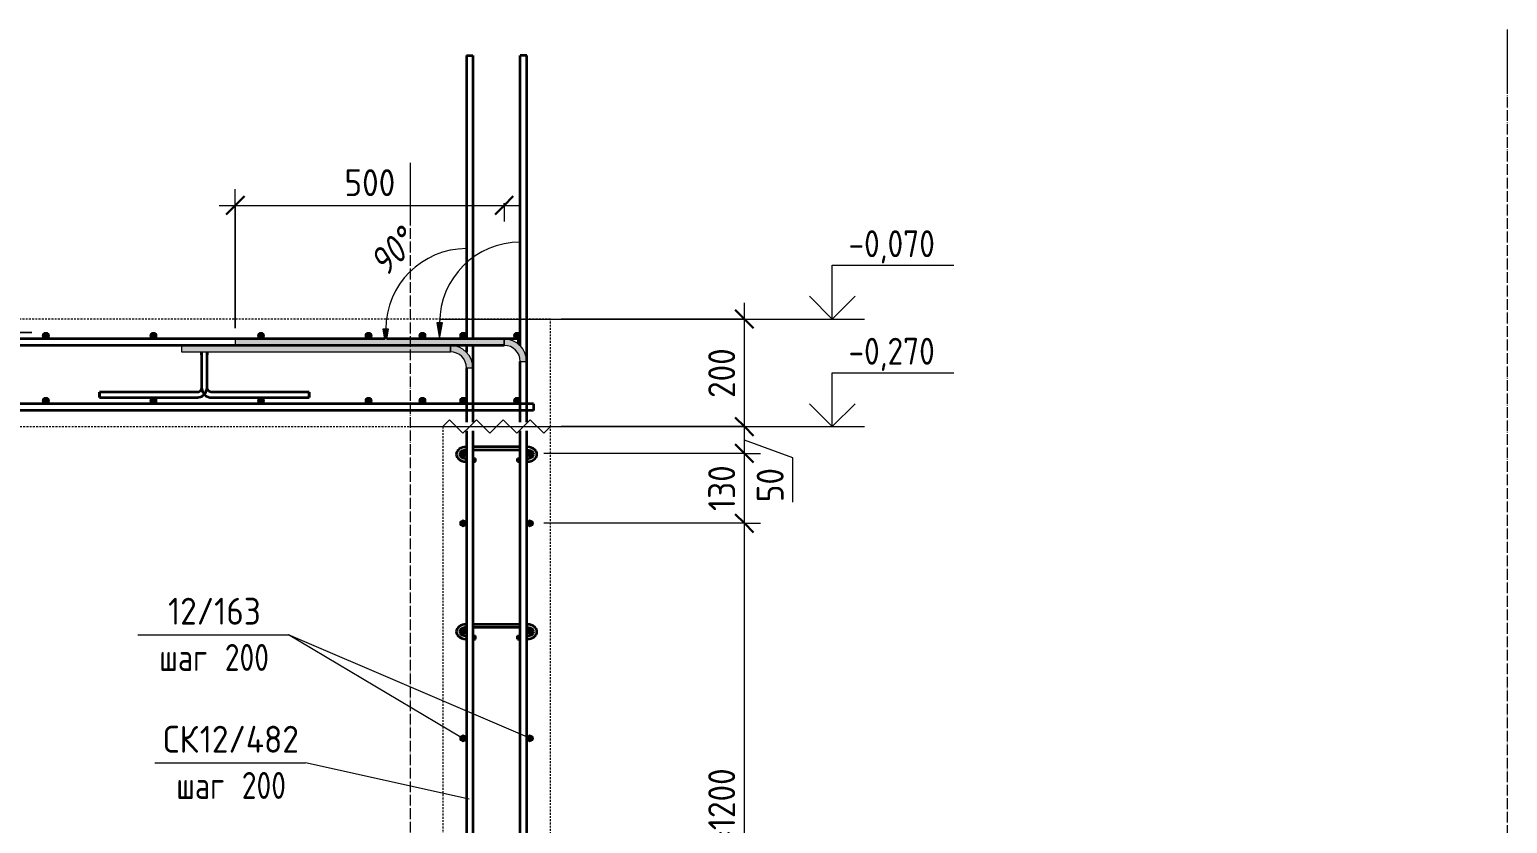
# Model space of a CAD drawing. Header units: millimetres. Extents: x 29094 to 49369, y -2577 to 78616.
# Drawn here: x 39869 to 42617, y -1008 to 469 of the extents above; entities that cross this region are included whole.
import ezdxf

# ---------------------------------------------------------------- set-up
doc = ezdxf.new("R2010")
doc.units = ezdxf.units.MM
doc.linetypes.add('01 Штриховая _4 мм_', pattern=[6, 3.5, -2.5])
doc.linetypes.add('02 Штрихпунктирная _20 мм_', pattern=[25, 20, -2.5, 0, -2.5])
for name, color, linetype, lineweight in [('AA_Dim', 7, 'Continuous', 9), ('AA_Dim-20', 7, 'Continuous', 9), ('AA_Oformlenie', 7, 'Continuous', 9), ('AA_Vinoska', 7, 'Continuous', 9), ('AA_Visotnaya otmetka', 7, 'Continuous', 9), ('KR_Armatura', 7, 'Continuous', 20), ('KR_Armatura_Tonkie', 7, 'Continuous', 20), ('Оси', 7, 'Continuous', 9)]:
    doc.layers.add(name, color=color, linetype=linetype, lineweight=lineweight)
doc.layers.add('AF_Perekritie_Опалубка', color=7, linetype='Continuous', lineweight=60, true_color=0x006a35)
doc.layers.add('AF_Stena_Опалубка', color=7, linetype='Continuous', lineweight=20, true_color=0x0063c6)
doc.styles.add('ISOCPEUR_2', font='isocpeur.TTF', dxfattribs={"width": 0.9, "height": 50})
doc.styles.add('ISOCPEUR_3', font='isocpeur.TTF', dxfattribs={"width": 0.8, "height": 50})
doc.styles.add('ISOCPEUR_4', font='isocpeur.TTF', dxfattribs={"width": 0.85, "height": 50})
doc.styles.add('ISOCPEUR_I', font='isocpeui.ttf', dxfattribs={"width": 0.85, "height": 50})
doc.dimstyles.new('00_Точн_3_знака__прозр_', dxfattribs={"dimscale": 304.8, "dimtxt": 50.137748, "dimasz": 0.111549, "dimexe": 0.098425, "dimexo": 0.065617, "dimgap": 0.006562, "dimtad": 1, "dimdec": 3, "dimrnd": 0.001, "dimdsep": 46, "dimtxsty": 'ISOCPEUR_2', "dimblk1": 'OBLIQUE', "dimblk2": 'OBLIQUE', "dimsah": 1, "dimcen": 0.09, "dimdle": 0.098425, "dimazin": 0, "dimtfac": 1, "dimtdec": 4, "dimtix": 1, "dimtmove": 0, "dimatfit": 3, "dimfxl": 1, "dimtvp": 1, "dimtolj": 1, "dimtzin": 0, "dimlwd": 18, "dimlwe": 18, "dimarcsym": 2})
doc.dimstyles.new('00_Точн_3_знака__прозр__1', dxfattribs={"dimscale": 304.8, "dimtxt": 50.137748, "dimasz": 0.111549, "dimexe": 0.098425, "dimexo": 0.065617, "dimgap": 0.006562, "dimtad": 1, "dimdec": 3, "dimrnd": 0.001, "dimdsep": 46, "dimtxsty": 'ISOCPEUR_2', "dimblk1": 'OBLIQUE', "dimblk2": 'OBLIQUE', "dimsah": 1, "dimcen": 0.09, "dimdle": 0.098425, "dimazin": 0, "dimtfac": 1, "dimtdec": 4, "dimtix": 1, "dimtmove": 1, "dimatfit": 3, "dimfxl": 1, "dimtvp": 1, "dimtolj": 1, "dimtzin": 0, "dimlwd": 18, "dimlwe": 18, "dimarcsym": 2})

# ---------------------------------------------------------------- blocks, each defined once
blk = doc.blocks.new('261_Лягушка _НесАрм_РабПлоск_ - 10 А240-3789873-А-А Арм')
at = {"layer": 'KR_Armatura_Tonkie', "lineweight": 35}
for p, q in [((-30388.4, -136.5), (-30388.4, -131)), ((-30388.4, -131.1), (-30388.4, -136.5)), ((-30388.4, -136.5), (-30388.4, -198.5)), ((-30388.4, -136.5), (-30388.4, -198.5)), ((-30378.4, -136.5), (-30378.4, -131)), ((-30378.4, -131.1), (-30378.4, -136.5)), ((-30378.4, -198.5), (-30378.4, -136.5)), ((-30378.4, -198.5), (-30378.4, -136.5)), ((-30395.9, -206), (-30578.4, -206)), ((-30578.4, -206), (-30578.4, -216)), ((-30578.4, -216), (-30578.4, -206)), ((-30578.4, -216), (-30395.9, -216)), ((-30188.4, -206), (-30370.9, -206)), ((-30370.9, -216), (-30188.4, -216)), ((-30188.4, -216), (-30188.4, -206)), ((-30188.4, -206), (-30188.4, -216))]:
    blk.add_line(p, q, dxfattribs=at)
at = {"layer": 'KR_Armatura_Tonkie', "lineweight": 35, "flags": 128}
for points in [[(-30395.9, -216), (-30387.9, -214.1), (-30381.6, -208.7), (-30378.6, -201), (-30378.4, -198.5)], [(-30388.4, -198.5), (-30390.3, -203.5), (-30395, -205.9), (-30395.9, -206)], [(-30388.4, -198.5), (-30386.4, -206.5), (-30381, -212.7), (-30373.4, -215.8), (-30370.9, -216)], [(-30370.9, -206), (-30375.8, -204.1), (-30378.3, -199.4), (-30378.4, -198.5)]]:
    blk.add_lwpolyline(points, dxfattribs=at)
blk = doc.blocks.new('079_Обозначение загиба стержня _ЭлУзла_ - Сплошные линии-3774978-А-А Арм')
at = {"layer": 'AA_Oformlenie'}
for points in [[(-30043.9, -107), (-30040.8, -89), (-30051.4, -89), (-30048.2, -107)], [(-29926.1, -131), (-29926.1, -119), (-30426.1, -119), (-30426.1, -131), (-30326.1, -131)], [(-29895.4, -161), (-29884.1, -161), (-29885.5, -150.1), (-29889.7, -140), (-29896.4, -131.3), (-29905.1, -124.6), (-29915.2, -120.4), (-29926.1, -119), (-29926.1, -131), (-29918.3, -132), (-29911.1, -135), (-29904.8, -139.8), (-29900.1, -146), (-29897.1, -153.2), (-29896.1, -161)]]:
    blk.add_hatch(color=256, dxfattribs=at).paths.add_polyline_path(points)
for p, q in [((-30051.4, -89), (-30048.2, -107)), ((-30040.8, -89), (-30051.4, -89)), ((-30043.9, -107), (-30040.8, -89)), ((-29926.1, -119), (-30426.1, -119)), ((-30426.1, -119), (-30426.1, -131)), ((-30426.1, -119), (-30426.1, -131)), ((-29926.1, -119), (-30426.1, -119)), ((-30426.1, -131), (-29926.1, -131)), ((-30426.1, -131), (-29926.1, -131)), ((-29926.1, -119), (-29926.1, -131)), ((-29926.1, -131), (-29926.1, -119)), ((-29896.1, -161), (-29884.1, -161))]:
    blk.add_line(p, q, dxfattribs=at)
for centre, radius, start, end in [((-29896.1, -89), 150, 90, 179.9951), ((-29926.1, -161), 42, 360, 90), ((-29926.1, -161), 42, 360, 90), ((-29926.1, -161), 30, 360, 90), ((-29926.1, -161), 30, 360, 90)]:
    blk.add_arc(centre, radius, start, end, dxfattribs=at)
blk = doc.blocks.new('079_Обозначение загиба стержня _ЭлУзла_ - Сплошные линии-3772954-А-А Арм')
at = {"layer": 'AA_Oformlenie'}
for points in [[(-29946.1, -107), (-29940.8, -77), (-29951.4, -77)], [(-29826.1, -119), (-29826.1, -107), (-30326.1, -107), (-30326.1, -119)], [(-29796.1, -149), (-29784.1, -149), (-29785.5, -138.1), (-29789.7, -128), (-29796.4, -119.3), (-29805.1, -112.6), (-29815.2, -108.4), (-29826.1, -107), (-29826.1, -119), (-29818.3, -120), (-29811.1, -123), (-29804.8, -127.8), (-29800.1, -134), (-29797.1, -141.2)]]:
    blk.add_hatch(color=256, dxfattribs=at).paths.add_polyline_path(points)
for p, q in [((-29951.4, -77), (-29946.1, -107)), ((-29940.8, -77), (-29951.4, -77)), ((-29946.1, -107), (-29940.8, -77)), ((-29826.1, -107), (-30326.1, -107)), ((-30326.1, -107), (-30326.1, -119)), ((-30326.1, -107), (-30326.1, -119)), ((-29826.1, -107), (-30326.1, -107)), ((-29826.1, -107), (-29826.1, -119)), ((-29826.1, -119), (-29826.1, -107)), ((-30326.1, -119), (-29826.1, -119)), ((-30326.1, -119), (-29826.1, -119)), ((-29796.1, -149), (-29784.1, -149))]:
    blk.add_line(p, q, dxfattribs=at)
for centre, radius, start, end in [((-29796.1, -77), 150, 90, 179.9951), ((-29826.1, -149), 42, 360, 90), ((-29826.1, -149), 42, 360, 90), ((-29826.1, -149), 30, 360, 90), ((-29826.1, -149), 30, 360, 90)]:
    blk.add_arc(centre, radius, start, end, dxfattribs=at)
blk = doc.blocks.new('Последовательность узлов - 3мм масшт20 маскировка-904226-А-А Арм')
at = {"layer": 'AA_Oformlenie'}
for p, q in [((-31880.1, -270), (-31867.6, -257.5)), ((-31842.6, -282.5), (-31867.6, -257.5)), ((-31830.1, -270), (-31842.6, -282.5)), ((-31830.1, -270), (-31817.6, -257.5)), ((-31792.6, -282.5), (-31817.6, -257.5)), ((-31780.1, -270), (-31792.6, -282.5)), ((-31780.1, -270), (-31767.6, -257.5)), ((-31742.6, -282.5), (-31767.6, -257.5)), ((-31730.1, -270), (-31742.6, -282.5)), ((-31730.1, -270), (-31717.6, -257.5)), ((-31692.6, -282.5), (-31717.6, -257.5)), ((-31680.1, -270), (-31692.6, -282.5))]:
    blk.add_line(p, q, dxfattribs=at)
blk = doc.blocks.new('Высотные отметки - Стрелка вверх-400292-А-А Арм')
at = {"layer": 'AA_Vinoska'}
for p, q in [((-29216, 30), (-28990, 30)), ((-29216, -70), (-29216, 30)), ((-29216, -70), (-29258.4, -27.6)), ((-29216, -70), (-29173.5, -27.6)), ((-29276, -70), (-29156, -70))]:
    blk.add_line(p, q, dxfattribs=at)
blk = doc.blocks.new('DIMBLOCK52-А-А Арм')
at = {"layer": 'AA_Dim-20', "color": 30, "lineweight": 18, "true_color": 0xff8000, "transparency": 16777216}
for p, q in [((41198.3, -320), (40825.8, -320)), ((41198.3, -320), (41228.3, -320)), ((41198.3, -450), (40825.8, -450)), ((41198.3, -1650), (41198.3, -450)), ((41198.3, -450), (41228.3, -450)), ((41198.3, -1650), (40825.8, -1650)), ((41198.3, -1650), (41228.3, -1650))]:
    blk.add_line(p, q, dxfattribs=at)
at = {"layer": 'AA_Dim-20', "color": 30, "lineweight": 30, "true_color": 0xff8000, "transparency": 16777216}
for p, q in [((41198.3, -320), (41181.3, -303)), ((41198.3, -320), (41215.3, -337)), ((41198.3, -450), (41181.3, -433)), ((41198.3, -450), (41215.3, -467)), ((41198.3, -1650), (41181.3, -1633)), ((41198.3, -1650), (41215.3, -1667))]:
    blk.add_line(p, q, dxfattribs=at)
at = {"layer": 'AA_Dim-20', "color": 0, "lineweight": 18, "transparency": 16777216, "insert": (41131.2, -1201.4), "char_height": 50, "width": 363.262, "attachment_point": 1, "rotation": 90, "line_spacing_factor": 1.135194, "style": 'ISOCPEUR_2'}
blk.add_mtext('6х200=1200', dxfattribs=at)
blk = doc.blocks.new('_None')
blk = doc.blocks.new('DIMBLOCK53-А-А Арм')
at = {"layer": 'AA_Dim-20', "color": 30, "lineweight": 18, "true_color": 0xff8000, "transparency": 16777216}
for p, q in [((41198.3, -270), (40857.8, -270)), ((41198.3, -270), (41228.3, -270)), ((41198.3, -320), (40825.8, -320)), ((41198.3, -450), (41198.3, -320)), ((41198.3, -320), (41228.3, -320)), ((41198.3, -450), (40825.8, -450)), ((41198.3, -450), (41228.3, -450))]:
    blk.add_line(p, q, dxfattribs=at)
at = {"layer": 'AA_Dim-20', "color": 30, "lineweight": 30, "true_color": 0xff8000, "transparency": 16777216}
for p, q in [((41198.3, -270), (41181.3, -253)), ((41198.3, -270), (41215.3, -287)), ((41198.3, -320), (41181.3, -303)), ((41198.3, -320), (41215.3, -337)), ((41198.3, -450), (41181.3, -433)), ((41198.3, -450), (41215.3, -467))]:
    blk.add_line(p, q, dxfattribs=at)
at = {"layer": 'AA_Dim-20', "color": 0, "lineweight": 18, "transparency": 16777216, "insert": (41131.2, -427.1), "char_height": 50, "width": 101.032, "attachment_point": 1, "rotation": 90, "line_spacing_factor": 1.135194, "style": 'ISOCPEUR_2'}
blk.add_mtext('130', dxfattribs=at)
blk = doc.blocks.new('DIMBLOCK54-А-А Арм')
at = {"layer": 'AA_Dim-20', "color": 30, "lineweight": 30, "true_color": 0xff8000, "transparency": 16777216}
for p, q in [((41198.3, -70), (41181.3, -53)), ((41198.3, -70), (41215.3, -87)), ((41198.3, -270), (41181.3, -253)), ((41198.3, -270), (41215.3, -287)), ((41198.3, -320), (41181.3, -303)), ((41198.3, -320), (41215.3, -337))]:
    blk.add_line(p, q, dxfattribs=at)
at = {"layer": 'AA_Dim-20', "color": 30, "lineweight": 18, "true_color": 0xff8000, "transparency": 16777216}
for p, q in [((41198.3, -70), (40857.8, -70)), ((41198.3, -70), (41228.3, -70)), ((41198.3, -270), (40857.8, -270)), ((41198.3, -320), (41198.3, -270)), ((41198.3, -270), (41228.3, -270)), ((41288.4, -328.3), (41198.3, -295)), ((41198.3, -320), (40825.8, -320)), ((41198.3, -320), (41228.3, -320)), ((41288.4, -410.7), (41288.4, -328.3))]:
    blk.add_line(p, q, dxfattribs=at)
at = {"layer": 'AA_Dim-20', "color": 0, "lineweight": 18, "transparency": 16777216, "insert": (41221.3, -410.7), "char_height": 50, "width": 74.923, "attachment_point": 1, "rotation": 90, "line_spacing_factor": 1.135194, "style": 'ISOCPEUR_2'}
blk.add_mtext('50', dxfattribs=at)
blk = doc.blocks.new('DIMBLOCK55-А-А Арм')
at = {"layer": 'AA_Dim-20', "color": 30, "lineweight": 30, "true_color": 0xff8000, "transparency": 16777216}
for p, q in [((41198.3, -70), (41181.3, -53)), ((41198.3, -70), (41215.3, -87)), ((41198.3, -270), (41181.3, -253)), ((41198.3, -270), (41215.3, -287))]:
    blk.add_line(p, q, dxfattribs=at)
at = {"layer": 'AA_Dim-20', "color": 30, "lineweight": 18, "true_color": 0xff8000, "transparency": 16777216}
for p, q in [((41198.3, -270), (41198.3, -40)), ((41198.3, -70), (40857.8, -70)), ((41198.3, -70), (41228.3, -70)), ((41198.3, -270), (40857.8, -270)), ((41198.3, -270), (41228.3, -270))]:
    blk.add_line(p, q, dxfattribs=at)
at = {"layer": 'AA_Dim-20', "color": 0, "lineweight": 18, "transparency": 16777216, "insert": (41131.2, -216.8), "char_height": 50, "width": 112.384, "attachment_point": 1, "rotation": 90, "line_spacing_factor": 1.135194, "style": 'ISOCPEUR_2'}
blk.add_mtext('200', dxfattribs=at)
blk = doc.blocks.new('DIMBLOCK57-А-А Арм')
at = {"layer": 'AA_Dim-20', "color": 30, "lineweight": 18, "true_color": 0xff8000, "transparency": 16777216}
for p, q in [((39815.2, 139.3), (39815.2, -51)), ((39815.2, -125), (39815.2, -40)), ((39815.2, -51), (39815.2, -82.5)), ((39811.2, -70), (39845.2, -70)), ((39815.2, -70), (39811.2, -70)), ((39873.8, -95), (39785.2, -95)), ((39815.2, -95), (39873.8, -95))]:
    blk.add_line(p, q, dxfattribs=at)
at = {"layer": 'AA_Dim-20', "color": 30, "lineweight": 30, "true_color": 0xff8000, "transparency": 16777216}
for p, q in [((39815.2, -70), (39798.2, -53)), ((39815.2, -95), (39798.2, -78)), ((39815.2, -70), (39832.2, -87)), ((39815.2, -95), (39832.2, -112))]:
    blk.add_line(p, q, dxfattribs=at)
at = {"layer": 'AA_Dim-20', "color": 0, "lineweight": 18, "transparency": 16777216, "insert": (39748.1, -31), "char_height": 50, "width": 204.335, "attachment_point": 1, "rotation": 90, "line_spacing_factor": 1.135194, "style": 'ISOCPEUR_2'}
blk.add_mtext('з.с. 25', dxfattribs=at)
blk = doc.blocks.new('_Oblique')
at = {"color": 0, "linetype": 'ByBlock', "lineweight": -2}
blk.add_line((-0.5, -0.5), (0.5, 0.5), dxfattribs=at)
blk = doc.blocks.new('DIMBLOCK77-А-А Арм')
at = {"layer": 'AA_Dim-20', "color": 30, "lineweight": 18, "true_color": 0xff8000, "transparency": 16777216}
for p, q in [((40251.8, -87), (40251.8, 171.5)), ((40221.8, 141.5), (40781.8, 141.5)), ((40251.8, 141.5), (40251.8, -87)), ((40751.8, 145.6), (40751.8, 111.5)), ((40751.8, 141.5), (40751.8, 145.6))]:
    blk.add_line(p, q, dxfattribs=at)
at = {"layer": 'AA_Dim-20', "color": 30, "lineweight": 30, "true_color": 0xff8000, "transparency": 16777216}
for p, q in [((40251.8, 141.5), (40234.8, 124.5)), ((40251.8, 141.5), (40268.8, 158.5)), ((40751.8, 141.5), (40734.8, 124.5)), ((40751.8, 141.5), (40768.8, 158.5))]:
    blk.add_line(p, q, dxfattribs=at)
at = {"layer": 'AA_Dim-20', "color": 0, "lineweight": 18, "transparency": 16777216, "insert": (40454.9, 208.7), "char_height": 50, "width": 112.384, "attachment_point": 1, "line_spacing_factor": 1.135194, "style": 'ISOCPEUR_2'}
blk.add_mtext('500', dxfattribs=at)
blk = doc.blocks.new('042_М_Арматуры - Диам длина поз _ Шаг-2260295-А-А Арм')
at = {"layer": 'AA_Vinoska'}
blk.add_line((-30475.6, -895.6), (-30195.6, -895.6), dxfattribs=at)

msp = doc.modelspace()

# ---------------------------------------------------------------- hatches: boundary and pattern name
at = {"layer": 'KR_Armatura'}
h = msp.add_hatch(color=256, dxfattribs=at)
edge = h.paths.add_edge_path()
edge.add_arc((39899.7746, -101), 6, 0, 360)
for points in [[(39896.7746, -106.1962), (39902.7746, -106.1962), (39905.7746, -101), (39902.7746, -95.8038), (39896.7746, -95.8038), (39893.7746, -101)], [(40096.7746, -106.1962), (40102.7746, -106.1962), (40105.7746, -101), (40102.7746, -95.8038), (40096.7746, -95.8038), (40093.7746, -101)], [(40296.7746, -106.1962), (40302.7746, -106.1962), (40305.7746, -101), (40302.7746, -95.8038), (40296.7746, -95.8038), (40293.7746, -101)], [(40496.7746, -106.1962), (40502.7746, -106.1962), (40505.7746, -101), (40502.7746, -95.8038), (40496.7746, -95.8038), (40493.7746, -101)], [(40596.7746, -106.1962), (40602.7746, -106.1962), (40605.7746, -101), (40602.7746, -95.8038), (40596.7746, -95.8038), (40593.7746, -101)], [(40672.7746, -106.1962), (40678.7746, -106.1962), (40681.7746, -101), (40678.7746, -95.8038), (40672.7746, -95.8038), (40669.7746, -101)], [(40772.7746, -106.1962), (40778.7746, -106.1962), (40781.7746, -101), (40778.7746, -95.8038), (40772.7746, -95.8038), (40769.7746, -101)], [(39896.7746, -227.1962), (39902.7746, -227.1962), (39905.7746, -222), (39902.7746, -216.8038), (39896.7746, -216.8038), (39893.7746, -222)], [(40096.7746, -227.1962), (40102.7746, -227.1962), (40105.7746, -222), (40102.7746, -216.8038), (40096.7746, -216.8038), (40093.7746, -222)], [(40296.7746, -227.1962), (40302.7746, -227.1962), (40305.7746, -222), (40302.7746, -216.8038), (40296.7746, -216.8038), (40293.7746, -222)], [(40496.7746, -227.1962), (40502.7746, -227.1962), (40505.7746, -222), (40502.7746, -216.8038), (40496.7746, -216.8038), (40493.7746, -222)], [(40596.7746, -227.1962), (40602.7746, -227.1962), (40605.7746, -222), (40602.7746, -216.8038), (40596.7746, -216.8038), (40593.7746, -222)], [(40672.7746, -227.1962), (40678.7746, -227.1962), (40681.7746, -222), (40678.7746, -216.8038), (40672.7746, -216.8038), (40669.7746, -222)], [(40772.7746, -227.1962), (40778.7746, -227.1962), (40781.7746, -222), (40778.7746, -216.8038), (40772.7746, -216.8038), (40769.7746, -222)], [(40675.7746, -326), (40680.9708, -323), (40680.9708, -317), (40675.7746, -314), (40670.5785, -317), (40670.5785, -323)], [(40799.7746, -326), (40804.9708, -323), (40804.9708, -317), (40799.7746, -314), (40794.5785, -317), (40794.5785, -323)], [(40675.7746, -456), (40680.9708, -453), (40680.9708, -447), (40675.7746, -444), (40670.5785, -447), (40670.5785, -453)], [(40799.7746, -456), (40804.9708, -453), (40804.9708, -447), (40799.7746, -444), (40794.5785, -447), (40794.5785, -453)], [(40675.7746, -656), (40680.9708, -653), (40680.9708, -647), (40675.7746, -644), (40670.5785, -647), (40670.5785, -653)], [(40799.7746, -656), (40804.9708, -653), (40804.9708, -647), (40799.7746, -644), (40794.5785, -647), (40794.5785, -653)], [(40675.7746, -856), (40680.9708, -853), (40680.9708, -847), (40675.7746, -844), (40670.5785, -847), (40670.5785, -853)], [(40799.7746, -856), (40804.9708, -853), (40804.9708, -847), (40799.7746, -844), (40794.5785, -847), (40794.5785, -853)]]:
    msp.add_hatch(color=256, dxfattribs=at).paths.add_polyline_path(points)
h = msp.add_hatch(color=256, dxfattribs=at)
edge = h.paths.add_edge_path()
edge.add_arc((40099.7746, -101), 6, 0, 360)
h = msp.add_hatch(color=256, dxfattribs=at)
edge = h.paths.add_edge_path()
edge.add_arc((40299.7746, -101), 6, 0, 360)
h = msp.add_hatch(color=256, dxfattribs=at)
edge = h.paths.add_edge_path()
edge.add_arc((40499.7746, -101), 6, 0, 360)
h = msp.add_hatch(color=256, dxfattribs=at)
edge = h.paths.add_edge_path()
edge.add_arc((40599.7746, -101), 6, 0, 360)
h = msp.add_hatch(color=256, dxfattribs=at)
edge = h.paths.add_edge_path()
edge.add_arc((40675.7746, -101), 6, 0, 360)
h = msp.add_hatch(color=256, dxfattribs=at)
edge = h.paths.add_edge_path()
edge.add_arc((40775.7746, -101), 6, 0, 360)
h = msp.add_hatch(color=256, dxfattribs=at)
edge = h.paths.add_edge_path()
edge.add_arc((39899.7746, -222), 6, 0, 360)
h = msp.add_hatch(color=256, dxfattribs=at)
edge = h.paths.add_edge_path()
edge.add_arc((40099.7746, -222), 6, 0, 360)
h = msp.add_hatch(color=256, dxfattribs=at)
edge = h.paths.add_edge_path()
edge.add_arc((40299.7746, -222), 6, 0, 360)
h = msp.add_hatch(color=256, dxfattribs=at)
edge = h.paths.add_edge_path()
edge.add_arc((40499.7746, -222), 6, 0, 360)
h = msp.add_hatch(color=256, dxfattribs=at)
edge = h.paths.add_edge_path()
edge.add_arc((40599.7746, -222), 6, 0, 360)
h = msp.add_hatch(color=256, dxfattribs=at)
edge = h.paths.add_edge_path()
edge.add_arc((40675.7746, -222), 6, 0, 360)
h = msp.add_hatch(color=256, dxfattribs=at)
edge = h.paths.add_edge_path()
edge.add_arc((40775.7746, -222), 6, 0, 360)
h = msp.add_hatch(color=256, dxfattribs=at)
edge = h.paths.add_edge_path()
edge.add_arc((40675.7746, -320), 6, 0, 360)
h = msp.add_hatch(color=256, dxfattribs=at)
edge = h.paths.add_edge_path()
edge.add_arc((40799.7746, -320), 6, 0, 360)
h = msp.add_hatch(color=256, dxfattribs=at)
edge = h.paths.add_edge_path()
edge.add_arc((40675.7746, -450), 6, 0, 360)
h = msp.add_hatch(color=256, dxfattribs=at)
edge = h.paths.add_edge_path()
edge.add_arc((40799.7746, -450), 6, 0, 360)
h = msp.add_hatch(color=256, dxfattribs=at)
edge = h.paths.add_edge_path()
edge.add_arc((40675.7746, -650), 6, 0, 360)
h = msp.add_hatch(color=256, dxfattribs=at)
edge = h.paths.add_edge_path()
edge.add_arc((40799.7746, -650), 6, 0, 360)
h = msp.add_hatch(color=256, dxfattribs=at)
edge = h.paths.add_edge_path()
edge.add_arc((40675.7746, -850), 6, 0, 360)
h = msp.add_hatch(color=256, dxfattribs=at)
edge = h.paths.add_edge_path()
edge.add_arc((40799.7746, -850), 6, 0, 360)

# ---------------------------------------------------------------- linework, layer by layer
at = {"layer": 'AA_Vinoska'}
for p, q in [((40799.7746, -849.5941), (40350.6568, -657.5186)), ((40671.8676, -848.2162), (40350.6568, -657.5186)), ((40686.4879, -963.2728), (40382.2759, -895.6491))]:
    msp.add_line(p, q, dxfattribs=at)
at = {"layer": 'AA_Visotnaya otmetka', "color": 92, "true_color": 0x00cc00}
for p, q in [((40631.4641, -70), (41209.7097, -70)), ((41209.7097, -70), (41361.8796, -70)), ((40582.0089, -270), (41198.297, -270)), ((41198.297, -270), (41361.8796, -270))]:
    msp.add_line(p, q, dxfattribs=at)
at = {"layer": 'AF_Perekritie_Опалубка', "linetype": '01 Штриховая _4 мм_', "lineweight": 20}
for p, q in [((40837.7746, -70), (38697.7746, -70)), ((40837.7746, -270), (40837.7746, -70)), ((38897.7746, -270), (40637.7746, -270))]:
    msp.add_line(p, q, dxfattribs=at)
at = {"layer": 'AF_Stena_Опалубка', "linetype": '01 Штриховая _4 мм_'}
for p, q in [((40637.7746, -270), (40637.7746, -1700)), ((40837.7746, -1700), (40837.7746, -270))]:
    msp.add_line(p, q, dxfattribs=at)
at = {"layer": 'KR_Armatura'}
for p, q in [((39896.7746, -95.8038), (39893.7746, -101)), ((39893.7746, -101), (39896.7746, -106.1962)), ((39902.7746, -95.8038), (39896.7746, -95.8038)), ((39896.7746, -106.1962), (39902.7746, -106.1962)), ((39905.7746, -101), (39902.7746, -95.8038)), ((39902.7746, -106.1962), (39905.7746, -101)), ((40096.7746, -95.8038), (40093.7746, -101)), ((40093.7746, -101), (40096.7746, -106.1962)), ((40102.7746, -95.8038), (40096.7746, -95.8038)), ((40096.7746, -106.1962), (40102.7746, -106.1962)), ((40105.7746, -101), (40102.7746, -95.8038)), ((40102.7746, -106.1962), (40105.7746, -101)), ((40296.7746, -95.8038), (40293.7746, -101)), ((40293.7746, -101), (40296.7746, -106.1962)), ((40302.7746, -95.8038), (40296.7746, -95.8038)), ((40296.7746, -106.1962), (40302.7746, -106.1962)), ((40305.7746, -101), (40302.7746, -95.8038)), ((40302.7746, -106.1962), (40305.7746, -101)), ((40496.7746, -95.8038), (40493.7746, -101)), ((40493.7746, -101), (40496.7746, -106.1962)), ((40502.7746, -95.8038), (40496.7746, -95.8038)), ((40496.7746, -106.1962), (40502.7746, -106.1962)), ((40505.7746, -101), (40502.7746, -95.8038)), ((40502.7746, -106.1962), (40505.7746, -101)), ((40596.7746, -95.8038), (40593.7746, -101)), ((40593.7746, -101), (40596.7746, -106.1962)), ((40602.7746, -95.8038), (40596.7746, -95.8038)), ((40596.7746, -106.1962), (40602.7746, -106.1962)), ((40605.7746, -101), (40602.7746, -95.8038)), ((40602.7746, -106.1962), (40605.7746, -101)), ((40672.7746, -95.8038), (40669.7746, -101)), ((40669.7746, -101), (40672.7746, -106.1962)), ((40678.7746, -95.8038), (40672.7746, -95.8038)), ((40672.7746, -106.1962), (40678.7746, -106.1962)), ((40681.7746, -101), (40678.7746, -95.8038)), ((40678.7746, -106.1962), (40681.7746, -101)), ((40772.7746, -95.8038), (40769.7746, -101)), ((40769.7746, -101), (40772.7746, -106.1962)), ((40778.7746, -95.8038), (40772.7746, -95.8038)), ((40772.7746, -106.1962), (40778.7746, -106.1962)), ((40781.7746, -101), (40778.7746, -95.8038)), ((40778.7746, -106.1962), (40781.7746, -101)), ((39896.7746, -216.8038), (39893.7746, -222)), ((39902.7746, -216.8038), (39896.7746, -216.8038)), ((39905.7746, -222), (39902.7746, -216.8038)), ((40096.7746, -216.8038), (40093.7746, -222)), ((40102.7746, -216.8038), (40096.7746, -216.8038)), ((40105.7746, -222), (40102.7746, -216.8038)), ((40296.7746, -216.8038), (40293.7746, -222)), ((40302.7746, -216.8038), (40296.7746, -216.8038)), ((40305.7746, -222), (40302.7746, -216.8038)), ((40496.7746, -216.8038), (40493.7746, -222)), ((40502.7746, -216.8038), (40496.7746, -216.8038)), ((40505.7746, -222), (40502.7746, -216.8038)), ((40596.7746, -216.8038), (40593.7746, -222)), ((40602.7746, -216.8038), (40596.7746, -216.8038)), ((40605.7746, -222), (40602.7746, -216.8038)), ((40672.7746, -216.8038), (40669.7746, -222)), ((40678.7746, -216.8038), (40672.7746, -216.8038)), ((40681.7746, -222), (40678.7746, -216.8038)), ((40772.7746, -216.8038), (40769.7746, -222)), ((40778.7746, -216.8038), (40772.7746, -216.8038)), ((40781.7746, -222), (40778.7746, -216.8038)), ((39893.7746, -222), (39896.7746, -227.1962)), ((39896.7746, -227.1962), (39902.7746, -227.1962)), ((39902.7746, -227.1962), (39905.7746, -222)), ((40093.7746, -222), (40096.7746, -227.1962)), ((40096.7746, -227.1962), (40102.7746, -227.1962)), ((40102.7746, -227.1962), (40105.7746, -222)), ((40293.7746, -222), (40296.7746, -227.1962)), ((40296.7746, -227.1962), (40302.7746, -227.1962)), ((40302.7746, -227.1962), (40305.7746, -222)), ((40493.7746, -222), (40496.7746, -227.1962)), ((40496.7746, -227.1962), (40502.7746, -227.1962)), ((40502.7746, -227.1962), (40505.7746, -222)), ((40593.7746, -222), (40596.7746, -227.1962)), ((40596.7746, -227.1962), (40602.7746, -227.1962)), ((40602.7746, -227.1962), (40605.7746, -222)), ((40669.7746, -222), (40672.7746, -227.1962)), ((40672.7746, -227.1962), (40678.7746, -227.1962)), ((40678.7746, -227.1962), (40681.7746, -222)), ((40769.7746, -222), (40772.7746, -227.1962)), ((40772.7746, -227.1962), (40778.7746, -227.1962)), ((40778.7746, -227.1962), (40781.7746, -222)), ((40675.7746, -314), (40670.5785, -317)), ((40670.5785, -317), (40670.5785, -323)), ((40670.5785, -323), (40675.7746, -326)), ((40680.9708, -317), (40675.7746, -314)), ((40675.7746, -326), (40680.9708, -323)), ((40680.9708, -323), (40680.9708, -317)), ((40799.7746, -314), (40794.5785, -317)), ((40794.5785, -317), (40794.5785, -323)), ((40794.5785, -323), (40799.7746, -326)), ((40804.9708, -317), (40799.7746, -314)), ((40799.7746, -326), (40804.9708, -323)), ((40804.9708, -323), (40804.9708, -317)), ((40675.7746, -444), (40670.5785, -447)), ((40670.5785, -447), (40670.5785, -453)), ((40670.5785, -453), (40675.7746, -456)), ((40680.9708, -447), (40675.7746, -444)), ((40675.7746, -456), (40680.9708, -453)), ((40680.9708, -453), (40680.9708, -447)), ((40799.7746, -444), (40794.5785, -447)), ((40794.5785, -447), (40794.5785, -453)), ((40794.5785, -453), (40799.7746, -456)), ((40804.9708, -447), (40799.7746, -444)), ((40799.7746, -456), (40804.9708, -453)), ((40804.9708, -453), (40804.9708, -447)), ((40675.7746, -644), (40670.5785, -647)), ((40670.5785, -647), (40670.5785, -653)), ((40670.5785, -653), (40675.7746, -656)), ((40680.9708, -647), (40675.7746, -644)), ((40675.7746, -656), (40680.9708, -653)), ((40680.9708, -653), (40680.9708, -647)), ((40799.7746, -644), (40794.5785, -647)), ((40794.5785, -647), (40794.5785, -653)), ((40794.5785, -653), (40799.7746, -656)), ((40804.9708, -647), (40799.7746, -644)), ((40799.7746, -656), (40804.9708, -653)), ((40804.9708, -653), (40804.9708, -647)), ((40675.7746, -844), (40670.5785, -847)), ((40670.5785, -847), (40670.5785, -853)), ((40680.9708, -847), (40675.7746, -844)), ((40680.9708, -853), (40680.9708, -847)), ((40799.7746, -844), (40794.5785, -847)), ((40794.5785, -847), (40794.5785, -853)), ((40804.9708, -847), (40799.7746, -844)), ((40804.9708, -853), (40804.9708, -847)), ((40670.5785, -853), (40675.7746, -856)), ((40675.7746, -856), (40680.9708, -853)), ((40794.5785, -853), (40799.7746, -856)), ((40799.7746, -856), (40804.9708, -853))]:
    msp.add_line(p, q, dxfattribs=at)
for centre in [(39899.7746, -101), (40099.7746, -101), (40299.7746, -101), (40499.7746, -101), (40599.7746, -101), (40675.7746, -101), (40775.7746, -101), (39899.7746, -222), (40099.7746, -222), (40299.7746, -222), (40499.7746, -222), (40599.7746, -222), (40675.7746, -222), (40775.7746, -222), (40675.7746, -320), (40799.7746, -320), (40675.7746, -450), (40799.7746, -450), (40675.7746, -650), (40799.7746, -650), (40675.7746, -850), (40799.7746, -850)]:
    msp.add_circle(centre, 6, dxfattribs=at)
at = {"layer": 'KR_Armatura_Tonkie', "lineweight": 35}
for p, q in [((40681.7746, 420), (40681.7746, -107)), ((40681.7746, 420), (40693.7746, 420)), ((40693.7746, 420), (40693.7746, -107)), ((40793.7746, 420), (40781.7746, 420)), ((40781.7746, -119.6945), (40781.7746, 420)), ((40793.7746, -262), (40793.7746, 420)), ((40529.6587, -107), (39005.8905, -107)), ((40777.9255, -107), (40533.8905, -107)), ((40777.9255, -107), (40777.9255, -116.5794)), ((40751.7746, -119), (38783.7746, -119)), ((40681.7746, -119), (40681.7746, -131.6945)), ((40693.7746, -119), (40693.7746, -262)), ((40681.7746, -161), (40681.7746, -262)), ((40781.7746, -262), (40781.7746, -149)), ((40806.4938, -228), (38644.9922, -228)), ((40806.4938, -240), (38644.9922, -240)), ((40806.4938, -228), (40806.4938, -240)), ((40681.7746, -278), (40681.7746, -1692)), ((40693.7746, -278), (40693.7746, -1692)), ((40781.7746, -1692), (40781.7746, -278)), ((40793.7746, -1692), (40793.7746, -278)), ((40663.1749, -318.725), (40662.7746, -321.6066)), ((40662.7746, -321.6066), (40663.1749, -324.4882)), ((40664.3278, -316.0313), (40663.1749, -318.725)), ((40663.1749, -324.4882), (40664.3278, -327.1819)), ((40666.1221, -313.6534), (40664.3278, -316.0313)), ((40664.3278, -327.1819), (40666.1221, -329.5598)), ((40668.436, -311.6571), (40666.1221, -313.6534)), ((40666.1221, -329.5598), (40669.753, -332.4004)), ((40671.1595, -310.0751), (40668.436, -311.6571)), ((40669.1398, -320.3353), (40668.7746, -321.6066)), ((40668.7746, -321.6066), (40669.505, -324.1492)), ((40669.505, -319.064), (40669.1398, -320.3353)), ((40670.4831, -317.7743), (40669.505, -319.064)), ((40669.505, -324.1492), (40670.4831, -325.4389)), ((40671.9001, -316.5561), (40670.4831, -317.7743)), ((40670.4831, -325.4389), (40672.7645, -327.2109)), ((40674.1911, -308.9283), (40671.1595, -310.0751)), ((40672.7645, -316.0023), (40671.9001, -316.5561)), ((40674.7643, -315.0587), (40672.7645, -316.0023)), ((40672.7645, -327.2109), (40674.7643, -328.1545)), ((40677.4304, -308.233), (40674.1911, -308.9283)), ((40677.0495, -314.39), (40674.7643, -315.0587)), ((40674.7643, -328.1545), (40677.6531, -328.9413)), ((40678.8866, -314.0984), (40677.0495, -314.39)), ((40680.7746, -308), (40677.4304, -308.233)), ((40677.6531, -328.9413), (40680.1427, -329.2022)), ((40680.7746, -314), (40678.8866, -314.0984)), ((40680.1427, -329.2022), (40680.7746, -329.2132)), ((40681.7746, -308), (40680.7746, -308)), ((40681.7746, -314), (40680.7746, -314)), ((40680.7746, -329.2132), (40681.7746, -329.2132)), ((40781.7746, -308), (40693.7746, -308)), ((40781.7746, -314), (40693.7746, -314)), ((40693.7746, -329.2132), (40698.7746, -329.2132)), ((40698.7746, -335.2132), (40698.7746, -329.2132)), ((40776.7746, -329.2132), (40781.7746, -329.2132)), ((40776.7746, -335.2132), (40776.7746, -329.2132)), ((40794.7746, -308), (40793.7746, -308)), ((40794.7746, -314), (40793.7746, -314)), ((40793.7746, -329.2132), (40794.7746, -329.2132)), ((40794.9847, -308.0009), (40794.7746, -308)), ((40795.4065, -314.011), (40794.7746, -314)), ((40794.7746, -329.2132), (40796.6626, -329.1148)), ((40798.9425, -308.3638), (40794.9847, -308.0009)), ((40797.8961, -314.2719), (40795.4065, -314.011)), ((40796.6626, -329.1148), (40798.4997, -328.8232)), ((40800.7849, -315.0587), (40797.8961, -314.2719)), ((40798.4997, -328.8232), (40800.7849, -328.1545)), ((40802.9062, -309.4462), (40798.9425, -308.3638)), ((40802.7848, -316.0023), (40800.7849, -315.0587)), ((40800.7849, -328.1545), (40802.7848, -327.2109)), ((40805.0662, -317.7743), (40802.7848, -316.0023)), ((40802.7848, -327.2109), (40803.6492, -326.6571)), ((40805.7963, -310.8128), (40802.9062, -309.4462)), ((40803.6492, -326.6571), (40805.0662, -325.4389)), ((40806.0442, -319.064), (40805.0662, -317.7743)), ((40805.0662, -325.4389), (40806.0442, -324.1492)), ((40809.4271, -313.6534), (40805.7963, -310.8128)), ((40806.7746, -321.6066), (40806.0442, -319.064)), ((40806.0442, -324.1492), (40806.4094, -322.8779)), ((40806.4094, -322.8779), (40806.7746, -321.6066)), ((40807.1133, -331.5561), (40809.4271, -329.5598)), ((40811.2214, -316.0313), (40809.4271, -313.6534)), ((40809.4271, -329.5598), (40811.2214, -327.1819)), ((40812.3743, -318.725), (40811.2214, -316.0313)), ((40811.2214, -327.1819), (40812.3743, -324.4882)), ((40812.7746, -321.6066), (40812.3743, -318.725)), ((40812.3743, -324.4882), (40812.7746, -321.6066)), ((40669.753, -332.4004), (40672.643, -333.767)), ((40672.643, -333.767), (40676.6067, -334.8494)), ((40676.6067, -334.8494), (40680.5645, -335.2123)), ((40680.5645, -335.2123), (40680.7746, -335.2132)), ((40680.7746, -335.2132), (40681.7746, -335.2132)), ((40693.7746, -335.2132), (40698.7746, -335.2132)), ((40776.7746, -335.2132), (40781.7746, -335.2132)), ((40793.7746, -335.2132), (40794.7746, -335.2132)), ((40794.7746, -335.2132), (40798.1188, -334.9802)), ((40798.1188, -334.9802), (40801.3581, -334.2849)), ((40801.3581, -334.2849), (40804.3897, -333.1382)), ((40804.3897, -333.1382), (40807.1133, -331.5561)), ((40663.1749, -648.725), (40662.7746, -651.6066)), ((40662.7746, -651.6066), (40663.1749, -654.4882)), ((40664.3278, -646.0313), (40663.1749, -648.725)), ((40663.1749, -654.4882), (40664.3278, -657.1819)), ((40666.1221, -643.6534), (40664.3278, -646.0313)), ((40664.3278, -657.1819), (40666.1221, -659.5598)), ((40668.436, -641.6571), (40666.1221, -643.6534)), ((40671.1595, -640.0751), (40668.436, -641.6571)), ((40669.505, -649.064), (40668.7746, -651.6066)), ((40668.7746, -651.6066), (40669.1398, -652.8779)), ((40669.1398, -652.8779), (40669.505, -654.1492)), ((40670.4831, -647.7743), (40669.505, -649.064)), ((40669.505, -654.1492), (40670.4831, -655.4389)), ((40671.9001, -646.5561), (40670.4831, -647.7743)), ((40670.4831, -655.4389), (40672.7645, -657.2109)), ((40674.1911, -638.9283), (40671.1595, -640.0751)), ((40672.7645, -646.0023), (40671.9001, -646.5561)), ((40674.7643, -645.0587), (40672.7645, -646.0023)), ((40672.7645, -657.2109), (40674.7643, -658.1545)), ((40677.4304, -638.233), (40674.1911, -638.9283)), ((40677.0495, -644.39), (40674.7643, -645.0587)), ((40674.7643, -658.1545), (40677.6531, -658.9413)), ((40678.8866, -644.0984), (40677.0495, -644.39)), ((40680.7746, -638), (40677.4304, -638.233)), ((40677.6531, -658.9413), (40680.1427, -659.2022)), ((40680.7746, -644), (40678.8866, -644.0984)), ((40680.1427, -659.2022), (40680.7746, -659.2132)), ((40681.7746, -638), (40680.7746, -638)), ((40681.7746, -644), (40680.7746, -644)), ((40680.7746, -659.2132), (40681.7746, -659.2132)), ((40781.7746, -638), (40693.7746, -638)), ((40781.7746, -644), (40693.7746, -644)), ((40693.7746, -659.2132), (40698.7746, -659.2132)), ((40698.7746, -665.2132), (40698.7746, -659.2132)), ((40776.7746, -659.2132), (40781.7746, -659.2132)), ((40776.7746, -665.2132), (40776.7746, -659.2132)), ((40794.7746, -638), (40793.7746, -638)), ((40794.7746, -644), (40793.7746, -644)), ((40793.7746, -659.2132), (40794.7746, -659.2132)), ((40794.9847, -638.0009), (40794.7746, -638)), ((40795.4065, -644.011), (40794.7746, -644)), ((40794.7746, -659.2132), (40796.6626, -659.1148)), ((40798.9425, -638.3638), (40794.9847, -638.0009)), ((40797.8961, -644.2719), (40795.4065, -644.011)), ((40796.6626, -659.1148), (40798.4997, -658.8232)), ((40800.7849, -645.0587), (40797.8961, -644.2719)), ((40798.4997, -658.8232), (40800.7849, -658.1545)), ((40802.9062, -639.4462), (40798.9425, -638.3638)), ((40802.7848, -646.0023), (40800.7849, -645.0587)), ((40800.7849, -658.1545), (40802.7848, -657.2109)), ((40805.0662, -647.7743), (40802.7848, -646.0023)), ((40802.7848, -657.2109), (40803.6492, -656.6571)), ((40805.7963, -640.8128), (40802.9062, -639.4462)), ((40803.6492, -656.6571), (40805.0662, -655.4389)), ((40806.0442, -649.064), (40805.0662, -647.7743)), ((40805.0662, -655.4389), (40806.0442, -654.1492)), ((40809.4271, -643.6534), (40805.7963, -640.8128)), ((40806.4094, -650.3353), (40806.0442, -649.064)), ((40806.0442, -654.1492), (40806.7746, -651.6066)), ((40806.7746, -651.6066), (40806.4094, -650.3353)), ((40811.2214, -646.0313), (40809.4271, -643.6534)), ((40809.4271, -659.5598), (40811.2214, -657.1819)), ((40812.3743, -648.725), (40811.2214, -646.0313)), ((40811.2214, -657.1819), (40812.3743, -654.4882)), ((40812.7746, -651.6066), (40812.3743, -648.725)), ((40812.3743, -654.4882), (40812.7746, -651.6066)), ((40666.1221, -659.5598), (40669.753, -662.4004)), ((40669.753, -662.4004), (40672.643, -663.767)), ((40672.643, -663.767), (40676.6067, -664.8494)), ((40676.6067, -664.8494), (40680.5645, -665.2123)), ((40680.5645, -665.2123), (40680.7746, -665.2132)), ((40680.7746, -665.2132), (40681.7746, -665.2132)), ((40693.7746, -665.2132), (40698.7746, -665.2132)), ((40776.7746, -665.2132), (40781.7746, -665.2132)), ((40793.7746, -665.2132), (40794.7746, -665.2132)), ((40794.7746, -665.2132), (40798.1188, -664.9802)), ((40798.1188, -664.9802), (40801.3581, -664.2849)), ((40801.3581, -664.2849), (40804.3897, -663.1382)), ((40804.3897, -663.1382), (40807.1133, -661.5561)), ((40807.1133, -661.5561), (40809.4271, -659.5598))]:
    msp.add_line(p, q, dxfattribs=at)
at = {"layer": 'Оси'}
for p, q in [((42616.9203, 368.589), (42616.9203, 468.589)), ((40577.7746, 120.469), (40577.7746, 220.469))]:
    msp.add_line(p, q, dxfattribs=at)
at = {"layer": 'Оси', "linetype": '02 Штрихпунктирная _20 мм_'}
for p, q in [((42616.9203, -2236.5937), (42616.9203, 368.589)), ((40577.7746, -1728.079), (40577.7746, 120.469))]:
    msp.add_line(p, q, dxfattribs=at)

# ---------------------------------------------------------------- block references
at = {"layer": 'AA_Oformlenie'}
for name, p in [('079_Обозначение загиба стержня _ЭлУзла_ - Сплошные линии-3774978-А-А Арм', (70577.8362, 0)), ('079_Обозначение загиба стержня _ЭлУзла_ - Сплошные линии-3772954-А-А Арм', (70577.8362, 0)), ('Последовательность узлов - 3мм масшт20 маскировка-904226-А-А Арм', (72517.8362, 0))]:
    msp.add_blockref(name, p, dxfattribs=at)
at = {"layer": 'AA_Vinoska'}
for name, p in [('Высотные отметки - Стрелка вверх-400292-А-А Арм', (70577.8362, 0)), ('042_М_Арматуры - Диам длина поз _ Шаг-2260295-А-А Арм', (70546.2171, 238.1305)), ('042_М_Арматуры - Диам длина поз _ Шаг-2260295-А-А Арм', (70577.8362, 0))]:
    msp.add_blockref(name, p, dxfattribs=at)
at = {"layer": 'AA_Visotnaya otmetka'}
msp.add_blockref('Высотные отметки - Стрелка вверх-400292-А-А Арм', (70577.8362, -200), dxfattribs=at)
at = {"layer": 'KR_Armatura_Tonkie', "lineweight": 35}
msp.add_blockref('261_Лягушка _НесАрм_РабПлоск_ - 10 А240-3789873-А-А Арм', (70577.8362, 0), dxfattribs=at)

# ---------------------------------------------------------------- texts
at = {"layer": 'AA_Vinoska', "insert": (40496.2658, 42.2824), "char_height": 50, "width": 106.303763, "attachment_point": 1, "rotation": 45, "style": 'ISOCPEUR_I'}
msp.add_mtext('90°', dxfattribs=at)
at = {"layer": 'AA_Vinoska', "char_height": 50, "attachment_point": 1}
for s, insert, width, style in [('12/163', (40126.9696, -588.5136), 210.683475, 'ISOCPEUR_2'), (' 200', (40206.998, -674.4947), 133.4008, 'ISOCPEUR_3'), ('шаг', (40110.6896, -674.4947), 116.7257, 'ISOCPEUR_3'), ('СК', (40118.0887, -826.6441), 82.253137, 'ISOCPEUR_2'), ('12/482', (40185.9544, -826.6441), 226.556887, 'ISOCPEUR_2'), ('шаг', (40142.3087, -912.6252), 116.7257, 'ISOCPEUR_3'), (' 200', (40238.6171, -912.6252), 133.4008, 'ISOCPEUR_3')]:
    msp.add_mtext(s, dxfattribs=dict(at, insert=insert, width=width, style=style))
at = {"layer": 'AA_Visotnaya otmetka', "color": 92, "true_color": 0x00cc00, "char_height": 50, "width": 191.919467, "attachment_point": 1, "line_spacing_factor": 1.135194, "style": 'ISOCPEUR_4'}
for s, insert in [('-0,070', (41391.9131, 95.1359)), ('-0,270', (41391.9131, -104.8641))]:
    msp.add_mtext(s, dxfattribs=dict(at, insert=insert))

# ---------------------------------------------------------------- dimensions: what is measured, and where the dimension line sits
at = {"layer": 'AA_Dim', "color": 30, "lineweight": 18, "true_color": 0xff8000}
dim = msp.add_linear_dim(base=(40751.7746, 141.536), p1=(40251.7746, -107), p2=(40751.7746, 165.5776), dimstyle='00_Точн_3_знака__прозр_', override={"dimpost": '<>', "dimfxl": 569.47217}, dxfattribs=at)
dim.commit()
dim.dimension.update_dxf_attribs({"geometry": 'DIMBLOCK77-А-А Арм', "text_midpoint": (40501.7746, 168.536)})
dim = msp.add_linear_dim(base=(39815.1953, -70), p1=(39893.7746, -95), p2=(39791.1537, -70), angle=90, dimstyle='00_Точн_3_знака__прозр__1', override={"dimpost": 'з.с. <>', "dimfxl": 105.622191}, dxfattribs=at)
dim.commit()
dim.dimension.update_dxf_attribs({"geometry": 'DIMBLOCK57-А-А Арм', "text_midpoint": (39781.3928, 71.1728), "dimtype": 160, "text_rotation": 90})
dim = msp.add_linear_dim(base=(41198.3361, -270), p1=(40805.7746, -320), p2=(40837.7746, -270), angle=90, text='50', dimstyle='00_Точн_3_знака__прозр__1', override={"dimpost": '<>', "dimblk1": 'None', "dimblk2": 'None', "dimsah": 1, "dimfxl": 59.363288}, dxfattribs=at)
dim.commit()
dim.dimension.update_dxf_attribs({"geometry": 'DIMBLOCK54-А-А Арм', "text_midpoint": (41254.6399, -373.2368), "dimtype": 160, "text_rotation": 90})
for base, p1, p2, text, override, picture, middle in [((41198.3361, -70), (40837.7746, -270), (40837.7746, -70), '200', {"dimpost": '<>', "dimblk1": 'None', "dimblk2": 'None', "dimsah": 1, "dimfxl": 200}, 'DIMBLOCK55-А-А Арм', (41171.3361, -170)), ((41198.3361, -320), (40805.7746, -450), (40805.7746, -320), '130', {"dimpost": '<>', "dimblk1": 'None', "dimblk2": 'None', "dimsah": 1, "dimfxl": 130}, 'DIMBLOCK53-А-А Арм', (41171.3361, -385)), ((41198.3361, -450), (40805.7746, -1650), (40805.7746, -450), '6х200=1200', {"dimpost": '<>', "dimblk1": 'None', "dimblk2": 'None', "dimsah": 1, "dimfxl": 1200}, 'DIMBLOCK52-А-А Арм', (41171.3361, -1050))]:
    dim = msp.add_linear_dim(base=base, p1=p1, p2=p2, angle=90, text=text, dimstyle='00_Точн_3_знака__прозр_', override=override, dxfattribs=at)
    dim.commit()
    dim.dimension.update_dxf_attribs({"geometry": picture, "text_midpoint": middle})

doc.saveas('drawing.dxf')
